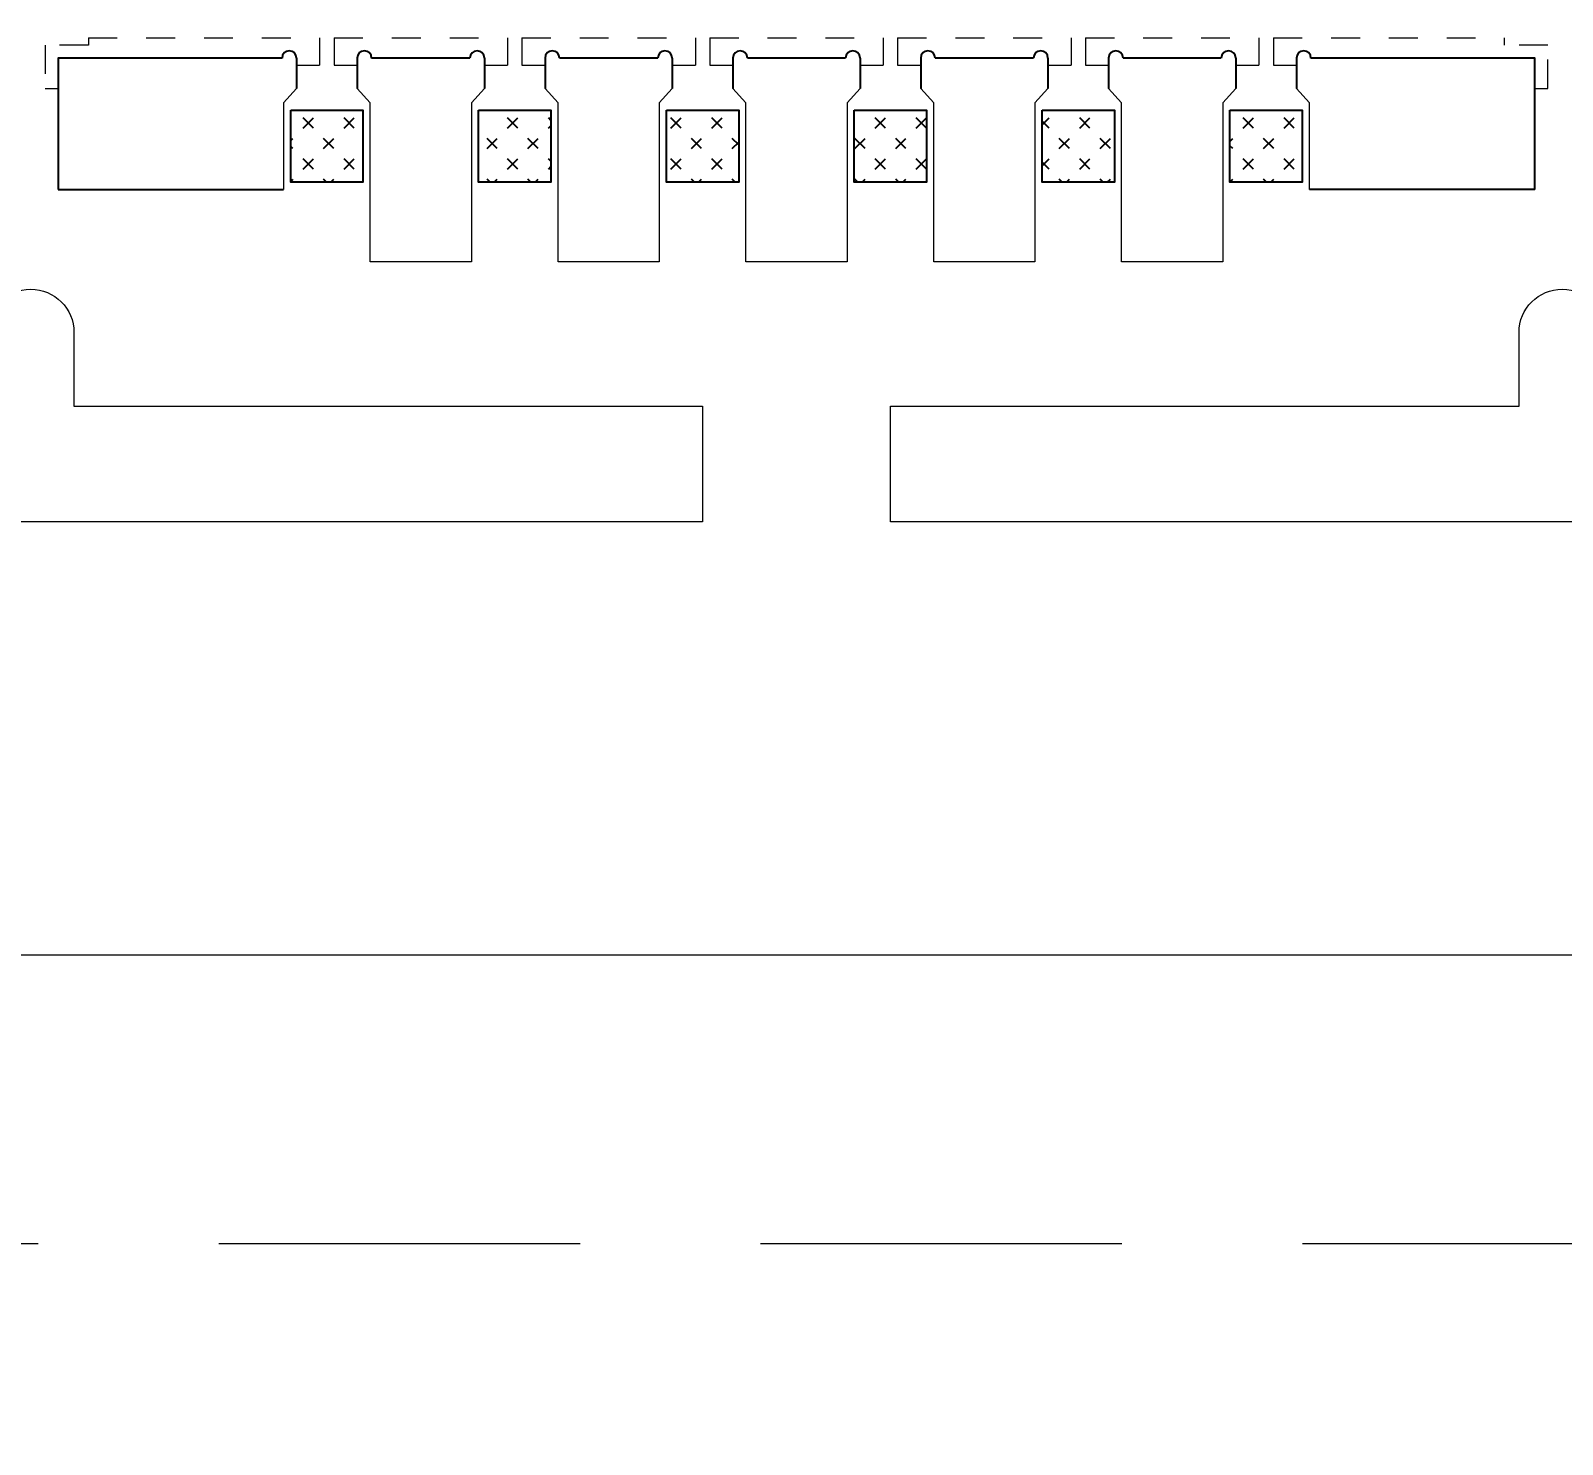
# Model space of a CAD drawing. Extents: x 2505 to 2922, y -308 to -10.
# Drawn here: x 2613.63 to 2618.93, y -150.04 to -145.15 of the extents above; entities that cross this region are included whole.
import ezdxf

# ---------------------------------------------------------------- set-up
doc = ezdxf.new("R2010")
doc.units = 0
doc.header["$LTSCALE"] = 5
doc.header["$MEASUREMENT"] = 0
doc.linetypes.add('HIDDEN', pattern=[0.375, 0.25, -0.125])
doc.linetypes.add('HIDDEN2', pattern=[4.7625, 3.175, -1.5875])
doc.layers.get('0').update_dxf_attribs({"linetype": 'CONTINUOUS'})
for name, color, linetype in [('1', 7, 'CONTINUOUS'), ('1D', 4, 'CONTINUOUS'), ('PLATING', 3, 'CONTINUOUS')]:
    doc.layers.add(name, color=color, linetype=linetype)

msp = doc.modelspace()

# ---------------------------------------------------------------- hatches: boundary and pattern name
at = {"layer": 'PLATING', "lineweight": -3}
h = msp.add_hatch(dxfattribs=at)
h.set_pattern_fill('CROSS', color=3, scale=0.1)
h.set_pattern_definition([(45, (123.92963, -97.89904), (-0.070710678, 0.070710678), [0.05, -0.05]), (135, (123.96498, -97.89904), (-0.070710678, -0.070710678), [0.05, -0.05])])
h.paths.add_polyline_path([(2615.829, -145.6745), (2615.829, -145.4245), (2616.079, -145.4245), (2616.079, -145.6745)])
h.paths.add_polyline_path([(2615.179, -145.6745), (2615.179, -145.4245), (2615.429, -145.4245), (2615.429, -145.6745)])
h.paths.add_polyline_path([(2617.129, -145.6745), (2617.129, -145.4245), (2617.379, -145.4245), (2617.379, -145.6745)])
h.paths.add_polyline_path([(2614.529, -145.6745), (2614.529, -145.4245), (2614.779, -145.4245), (2614.779, -145.6745)])
h.paths.add_polyline_path([(2617.779, -145.6745), (2617.779, -145.4245), (2618.029, -145.4245), (2618.029, -145.6745)])
h.paths.add_polyline_path([(2616.479, -145.6745), (2616.479, -145.4245), (2616.729, -145.4245), (2616.729, -145.6745)])

# ---------------------------------------------------------------- linework, layer by layer
for p, q in [((2614.549, -145.2445, -0.0325), (2614.549, -145.3495, -0.0325)), ((2614.759, -145.2445, -0.0325), (2614.759, -145.3495, -0.0325)), ((2615.199, -145.2445, -0.0325), (2615.199, -145.3495, -0.0325)), ((2615.409, -145.2445, -0.0325), (2615.409, -145.3495, -0.0325)), ((2615.849, -145.2445, -0.0325), (2615.849, -145.3495, -0.0325)), ((2616.059, -145.2445, -0.0325), (2616.059, -145.3495, -0.0325)), ((2616.499, -145.2445, -0.0325), (2616.499, -145.3495, -0.0325)), ((2616.709, -145.2445, -0.0325), (2616.709, -145.3495, -0.0325)), ((2617.149, -145.2445, -0.0325), (2617.149, -145.3495, -0.0325)), ((2617.359, -145.2445, -0.0325), (2617.359, -145.3495, -0.0325)), ((2617.799, -145.2445, -0.0325), (2617.799, -145.3495, -0.0325)), ((2618.009, -145.2445, -0.0325), (2618.009, -145.3495, -0.0325)), ((2613.724, -145.6995, -0.0325), (2614.504, -145.6995, -0.0325)), ((2618.834, -145.6995, -0.0325), (2618.054, -145.6995, -0.0325))]:
    msp.add_line(p, q)
at = {"color": 1, "lineweight": 0, "elevation": -0.0325}
msp.add_lwpolyline([(2677.229, -148.3495), (2605.229, -148.3495), (2605.229, -78.3495), (2677.229, -78.3495)], dxfattribs=at)
at = {"elevation": -0.0325}
for points in [[(2614.499, -145.2445), (2613.724, -145.2445), (2613.724, -145.6995)], [(2615.149, -145.2445), (2614.809, -145.2445)], [(2615.799, -145.2445), (2615.459, -145.2445)], [(2616.449, -145.2445), (2616.109, -145.2445)], [(2617.099, -145.2445), (2616.759, -145.2445)], [(2617.749, -145.2445), (2617.409, -145.2445)], [(2618.834, -145.6995), (2618.834, -145.2445), (2618.059, -145.2445)]]:
    msp.add_lwpolyline(points, dxfattribs=at)
at = {"lineweight": 0, "elevation": -0.0325}
for points in [[(2613.479, -146.1945, -1), (2613.779, -146.1945), (2613.779, -146.4495), (2615.954, -146.4495), (2615.954, -146.8495), (2611.304, -146.8495), (2611.304, -146.4495), (2613.479, -146.4495)], [(2618.779, -146.1945, -1), (2619.079, -146.1945), (2619.079, -146.4495), (2621.254, -146.4495), (2621.254, -146.8495), (2616.604, -146.8495), (2616.604, -146.4495), (2618.779, -146.4495)]]:
    msp.add_lwpolyline(points, format="xyb", close=True, dxfattribs=at)
for centre in [(2614.524, -145.2445, -0.0325), (2614.784, -145.2445, -0.0325), (2615.174, -145.2445, -0.0325), (2615.434, -145.2445, -0.0325), (2615.824, -145.2445, -0.0325), (2616.084, -145.2445, -0.0325), (2616.474, -145.2445, -0.0325), (2616.734, -145.2445, -0.0325), (2617.124, -145.2445, -0.0325), (2617.384, -145.2445, -0.0325), (2617.774, -145.2445, -0.0325), (2618.034, -145.2445, -0.0325)]:
    msp.add_arc(centre, 0.025, 0, 180)
at = {"layer": '1', "color": 0, "lineweight": 0}
for p, q in [((2614.549, -145.3495, -0.0325), (2614.504, -145.3995, -0.0325)), ((2614.759, -145.3495, -0.0325), (2614.804, -145.3995, -0.0325)), ((2615.199, -145.3495, -0.0325), (2615.154, -145.3995, -0.0325)), ((2615.409, -145.3495, -0.0325), (2615.454, -145.3995, -0.0325)), ((2615.849, -145.3495, -0.0325), (2615.804, -145.3995, -0.0325)), ((2616.059, -145.3495, -0.0325), (2616.104, -145.3995, -0.0325)), ((2616.499, -145.3495, -0.0325), (2616.454, -145.3995, -0.0325)), ((2616.709, -145.3495, -0.0325), (2616.754, -145.3995, -0.0325)), ((2617.149, -145.3495, -0.0325), (2617.104, -145.3995, -0.0325)), ((2617.359, -145.3495, -0.0325), (2617.404, -145.3995, -0.0325)), ((2617.799, -145.3495, -0.0325), (2617.754, -145.3995, -0.0325)), ((2618.009, -145.3495, -0.0325), (2618.054, -145.3995, -0.0325)), ((2614.504, -145.3995, -0.0325), (2614.504, -145.6995, -0.0325)), ((2614.804, -145.9495, -0.0325), (2614.804, -145.3995, -0.0325)), ((2615.154, -145.3995, -0.0325), (2615.154, -145.9495, -0.0325)), ((2615.454, -145.9495, -0.0325), (2615.454, -145.3995, -0.0325)), ((2615.804, -145.3995, -0.0325), (2615.804, -145.9495, -0.0325)), ((2616.104, -145.9495, -0.0325), (2616.104, -145.3995, -0.0325)), ((2616.454, -145.3995, -0.0325), (2616.454, -145.9495, -0.0325)), ((2616.754, -145.9495, -0.0325), (2616.754, -145.3995, -0.0325)), ((2617.104, -145.3995, -0.0325), (2617.104, -145.9495, -0.0325)), ((2617.404, -145.9495, -0.0325), (2617.404, -145.3995, -0.0325)), ((2617.754, -145.3995, -0.0325), (2617.754, -145.9495, -0.0325)), ((2618.054, -145.6995, -0.0325), (2618.054, -145.3995, -0.0325)), ((2615.154, -145.9495, -0.0325), (2614.804, -145.9495, -0.0325)), ((2615.804, -145.9495, -0.0325), (2615.454, -145.9495, -0.0325)), ((2616.454, -145.9495, -0.0325), (2616.104, -145.9495, -0.0325)), ((2617.104, -145.9495, -0.0325), (2616.754, -145.9495, -0.0325)), ((2617.754, -145.9495, -0.0325), (2617.404, -145.9495, -0.0325))]:
    msp.add_line(p, q, dxfattribs=at)
at = {"layer": '1D', "linetype": 'HIDDEN2', "lineweight": 13, "ltscale": 0.005}
for p, q in [((2613.829, -145.1745, -0.0325), (2614.629, -145.1745, -0.0325)), ((2614.629, -145.1745, -0.0325), (2614.629, -145.2695, -0.0325)), ((2614.679, -145.1745, -0.0325), (2615.279, -145.1745, -0.0325)), ((2614.679, -145.1745, -0.0325), (2614.679, -145.2695, -0.0325)), ((2615.279, -145.1745, -0.0325), (2615.279, -145.2695, -0.0325)), ((2615.329, -145.1745, -0.0325), (2615.929, -145.1745, -0.0325)), ((2615.329, -145.1745, -0.0325), (2615.329, -145.2695, -0.0325)), ((2615.929, -145.1745, -0.0325), (2615.929, -145.2695, -0.0325)), ((2615.979, -145.1745, -0.0325), (2616.579, -145.1745, -0.0325)), ((2615.979, -145.1745, -0.0325), (2615.979, -145.2695, -0.0325)), ((2616.579, -145.1745, -0.0325), (2616.579, -145.2695, -0.0325)), ((2616.629, -145.1745, -0.0325), (2617.229, -145.1745, -0.0325)), ((2616.629, -145.1745, -0.0325), (2616.629, -145.2695, -0.0325)), ((2617.229, -145.1745, -0.0325), (2617.229, -145.2695, -0.0325)), ((2617.279, -145.1745, -0.0325), (2617.879, -145.1745, -0.0325)), ((2617.279, -145.1745, -0.0325), (2617.279, -145.2695, -0.0325)), ((2617.879, -145.1745, -0.0325), (2617.879, -145.2695, -0.0325)), ((2617.929, -145.1745, -0.0325), (2618.729, -145.1745, -0.0325)), ((2617.929, -145.1745, -0.0325), (2617.929, -145.2695, -0.0325))]:
    msp.add_line(p, q, dxfattribs=at)
at = {"layer": '1D', "color": 4, "linetype": 'HIDDEN', "lineweight": 0}
msp.add_line((2681.155, -149.3495, -0.0325), (2600.729, -149.3495, -0.0325), dxfattribs=at)
at = {"layer": '1D', "color": 4, "linetype": 'HIDDEN', "lineweight": 0, "ltscale": 0.05, "elevation": -0.0325}
for points in [[(2613.829, -145.1745), (2613.829, -145.1995), (2613.679, -145.1995), (2613.679, -145.3495), (2613.724, -145.3495)], [(2618.834, -145.3495), (2618.879, -145.3495), (2618.879, -145.1995), (2618.729, -145.1995), (2618.729, -145.1745)]]:
    msp.add_lwpolyline(points, dxfattribs=at)
at = {"layer": '1D', "linetype": 'HIDDEN2', "lineweight": 13, "ltscale": 0.005, "elevation": -0.0325}
for points in [[(2614.549, -145.2695), (2614.629, -145.2695)], [(2614.679, -145.2695), (2614.759, -145.2695)], [(2615.199, -145.2695), (2615.279, -145.2695)], [(2615.329, -145.2695), (2615.409, -145.2695)], [(2615.849, -145.2695), (2615.929, -145.2695)], [(2615.979, -145.2695), (2616.059, -145.2695)], [(2616.499, -145.2695), (2616.579, -145.2695)], [(2616.629, -145.2695), (2616.709, -145.2695)], [(2617.149, -145.2695), (2617.229, -145.2695)], [(2617.279, -145.2695), (2617.359, -145.2695)], [(2617.799, -145.2695), (2617.879, -145.2695)], [(2617.929, -145.2695), (2618.009, -145.2695)]]:
    msp.add_lwpolyline(points, dxfattribs=at)
at = {"layer": 'PLATING', "color": 3, "lineweight": -3, "elevation": -0.0325}
for points in [[(2614.529, -145.4245), (2614.779, -145.4245), (2614.779, -145.6745), (2614.529, -145.6745)], [(2615.179, -145.4245), (2615.429, -145.4245), (2615.429, -145.6745), (2615.179, -145.6745)], [(2615.829, -145.4245), (2616.079, -145.4245), (2616.079, -145.6745), (2615.829, -145.6745)], [(2616.479, -145.4245), (2616.729, -145.4245), (2616.729, -145.6745), (2616.479, -145.6745)], [(2617.129, -145.4245), (2617.379, -145.4245), (2617.379, -145.6745), (2617.129, -145.6745)], [(2617.779, -145.4245), (2618.029, -145.4245), (2618.029, -145.6745), (2617.779, -145.6745)]]:
    msp.add_lwpolyline(points, close=True, dxfattribs=at)

doc.saveas('drawing.dxf')
